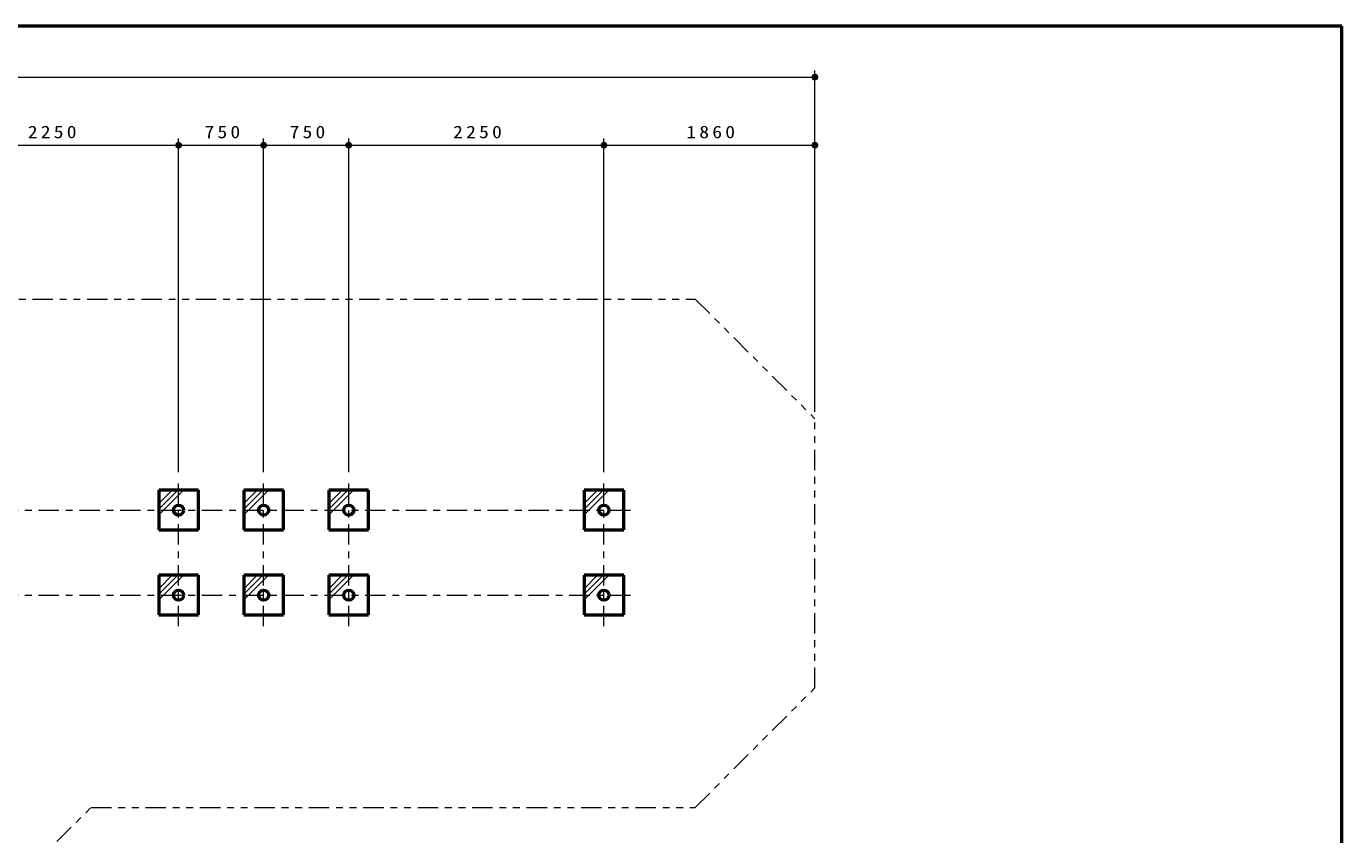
# Model space of a CAD drawing. Units: millimetres on the paper, scale 1:60. Extents: x -385 to 0, y -594 to 267.
# Drawn here: x -193.3 to 0, y -445.8 to -327 of the extents above; entities that cross this region are included whole.
import ezdxf

# ---------------------------------------------------------------- set-up
doc = ezdxf.new("R2010")
doc.units = ezdxf.units.MM
doc.linetypes.add('USER2', pattern=[6, 3, -1, 1, -1])
doc.linetypes.add('USER3', pattern=[8, 3, -1, 1, -1, 1, -1])
doc.layers.add('LY_1', color=140, linetype='Continuous', lineweight=50)
doc.styles.add('ＭＳ ゴシック', font='')
doc.styles.get('ＭＳ ゴシック').set_extended_font_data('MS Gothic')

# ---------------------------------------------------------------- blocks, each defined once
blk = doc.blocks.new('filled_dot')
at = {"color": 0, "linetype": 'Continuous', "lineweight": -2, "const_width": 1.25}
blk.add_lwpolyline([(-0.625, 0, 1), (0.625, 0, 1)], format="xyb", close=True, dxfattribs=at)

msp = doc.modelspace()

# ---------------------------------------------------------------- linework, layer by layer
at = {"layer": 'LY_1', "color": 7}
for p, q in [((0, -327), (-385, -327)), ((0, -594), (0, -327))]:
    msp.add_line(p, q, dxfattribs=at)
at = {"layer": 'LY_1', "color": 7, "lineweight": 13}
for p, q in [((-77.413, -383.663), (-77.413, -333.472)), ((-356.23, -334.472), (-77.413, -334.472)), ((-170.913, -392.506), (-170.913, -343.472)), ((-158.413, -392.506), (-158.413, -343.472)), ((-145.913, -392.506), (-145.913, -343.472)), ((-108.413, -392.506), (-108.413, -343.472)), ((-208.413, -344.472), (-170.913, -344.472)), ((-170.913, -344.472), (-158.413, -344.472)), ((-158.413, -344.472), (-145.913, -344.472)), ((-145.913, -344.472), (-108.413, -344.472)), ((-108.413, -344.472), (-77.413, -344.472)), ((-173.83, -397.142), (-171.86, -395.172)), ((-173.83, -397.967), (-171.035, -395.172)), ((-173.83, -398.792), (-170.21, -395.172)), ((-161.33, -397.142), (-159.36, -395.172)), ((-161.33, -397.967), (-158.535, -395.172)), ((-161.33, -398.792), (-157.71, -395.172)), ((-148.83, -397.142), (-146.86, -395.172)), ((-148.83, -397.967), (-146.035, -395.172)), ((-148.83, -398.792), (-145.21, -395.172)), ((-111.33, -397.142), (-109.36, -395.172)), ((-111.33, -397.967), (-108.535, -395.172)), ((-111.33, -398.792), (-107.71, -395.172)), ((-173.83, -409.642), (-171.86, -407.672)), ((-173.83, -410.467), (-171.035, -407.672)), ((-173.83, -411.292), (-170.21, -407.672)), ((-161.33, -409.642), (-159.36, -407.672)), ((-161.33, -410.467), (-158.535, -407.672)), ((-161.33, -411.292), (-157.71, -407.672)), ((-148.83, -409.642), (-146.86, -407.672)), ((-148.83, -410.467), (-146.035, -407.672)), ((-148.83, -411.292), (-145.21, -407.672)), ((-111.33, -409.642), (-109.36, -407.672)), ((-111.33, -410.467), (-108.535, -407.672)), ((-111.33, -411.292), (-107.71, -407.672))]:
    msp.add_line(p, q, dxfattribs=at)
at = {"layer": 'LY_1', "color": 7, "linetype": 'USER3', "lineweight": 13}
for p, q in [((-232.37, -367.089), (-94.987, -367.089)), ((-94.987, -367.089), (-77.413, -384.663)), ((-77.413, -424.223), (-77.413, -384.663)), ((-94.987, -441.796), (-77.413, -424.223)), ((-200.112, -458.131), (-183.777, -441.796)), ((-183.777, -441.796), (-94.987, -441.796))]:
    msp.add_line(p, q, dxfattribs=at)
at = {"layer": 'LY_1', "color": 7, "linetype": 'USER2', "lineweight": 13}
for p, q in [((-170.913, -415.172), (-170.913, -393.506)), ((-158.413, -415.172), (-158.413, -393.506)), ((-145.913, -415.172), (-145.913, -393.506)), ((-108.413, -415.172), (-108.413, -393.506)), ((-275.497, -398.089), (-103.83, -398.089)), ((-275.497, -410.589), (-103.83, -410.589))]:
    msp.add_line(p, q, dxfattribs=at)
at = {"layer": 'LY_1'}
for p, q in [((-173.83, -395.172), (-173.83, -401.006)), ((-167.997, -395.172), (-173.83, -395.172)), ((-167.997, -401.006), (-167.997, -395.172)), ((-161.33, -395.172), (-161.33, -401.006)), ((-155.497, -395.172), (-161.33, -395.172)), ((-155.497, -401.006), (-155.497, -395.172)), ((-148.83, -395.172), (-148.83, -401.006)), ((-142.997, -395.172), (-148.83, -395.172)), ((-142.997, -401.006), (-142.997, -395.172)), ((-111.33, -395.172), (-111.33, -401.006)), ((-105.497, -395.172), (-111.33, -395.172)), ((-105.497, -401.006), (-105.497, -395.172)), ((-173.83, -401.006), (-167.997, -401.006)), ((-161.33, -401.006), (-155.497, -401.006)), ((-148.83, -401.006), (-142.997, -401.006)), ((-111.33, -401.006), (-105.497, -401.006)), ((-173.83, -407.672), (-173.83, -413.506)), ((-167.997, -407.672), (-173.83, -407.672)), ((-167.997, -413.506), (-167.997, -407.672)), ((-161.33, -407.672), (-161.33, -413.506)), ((-155.497, -407.672), (-161.33, -407.672)), ((-155.497, -413.506), (-155.497, -407.672)), ((-148.83, -407.672), (-148.83, -413.506)), ((-142.997, -407.672), (-148.83, -407.672)), ((-142.997, -413.506), (-142.997, -407.672)), ((-111.33, -407.672), (-111.33, -413.506)), ((-105.497, -407.672), (-111.33, -407.672)), ((-105.497, -413.506), (-105.497, -407.672)), ((-173.83, -413.506), (-167.997, -413.506)), ((-161.33, -413.506), (-155.497, -413.506)), ((-148.83, -413.506), (-142.997, -413.506)), ((-111.33, -413.506), (-105.497, -413.506))]:
    msp.add_line(p, q, dxfattribs=at)
for centre in [(-170.913, -398.089), (-158.413, -398.089), (-145.913, -398.089), (-108.413, -398.089), (-170.913, -410.589), (-158.413, -410.589), (-145.913, -410.589), (-108.413, -410.589)]:
    msp.add_circle(centre, 0.743, dxfattribs=at)

# ---------------------------------------------------------------- block references
at = {"layer": 'LY_1', "color": 7, "lineweight": 13, "xscale": 0.4, "yscale": 0.4, "rotation": 180}
for p in [(-77.413, -334.472), (-170.913, -344.472), (-158.413, -344.472), (-145.913, -344.472), (-108.413, -344.472), (-77.413, -344.472)]:
    msp.add_blockref('filled_dot', p, dxfattribs=at)
at = {"layer": 'LY_1', "color": 7, "lineweight": 13, "xscale": 0.4, "yscale": 0.4}
for p in [(-170.913, -344.472), (-158.413, -344.472), (-145.913, -344.472), (-108.413, -344.472)]:
    msp.add_blockref('filled_dot', p, dxfattribs=at)

# ---------------------------------------------------------------- texts
at = {"layer": 'LY_1', "color": 7, "char_height": 1.833, "attachment_point": 8, "style": 'ＭＳ ゴシック'}
for s, insert in [('\\T1.33;\\W1.15;2250', (-189.254, -343.472)), ('\\T1.33;\\W1.15;750', (-164.248, -343.472)), ('\\T1.33;\\W1.15;750', (-151.748, -343.472)), ('\\T1.33;\\W1.15;2250', (-126.754, -343.472)), ('\\T1.33;\\W1.15;1860', (-92.49, -343.472))]:
    msp.add_mtext(s, dxfattribs=dict(at, insert=insert))

doc.saveas('drawing.dxf')
